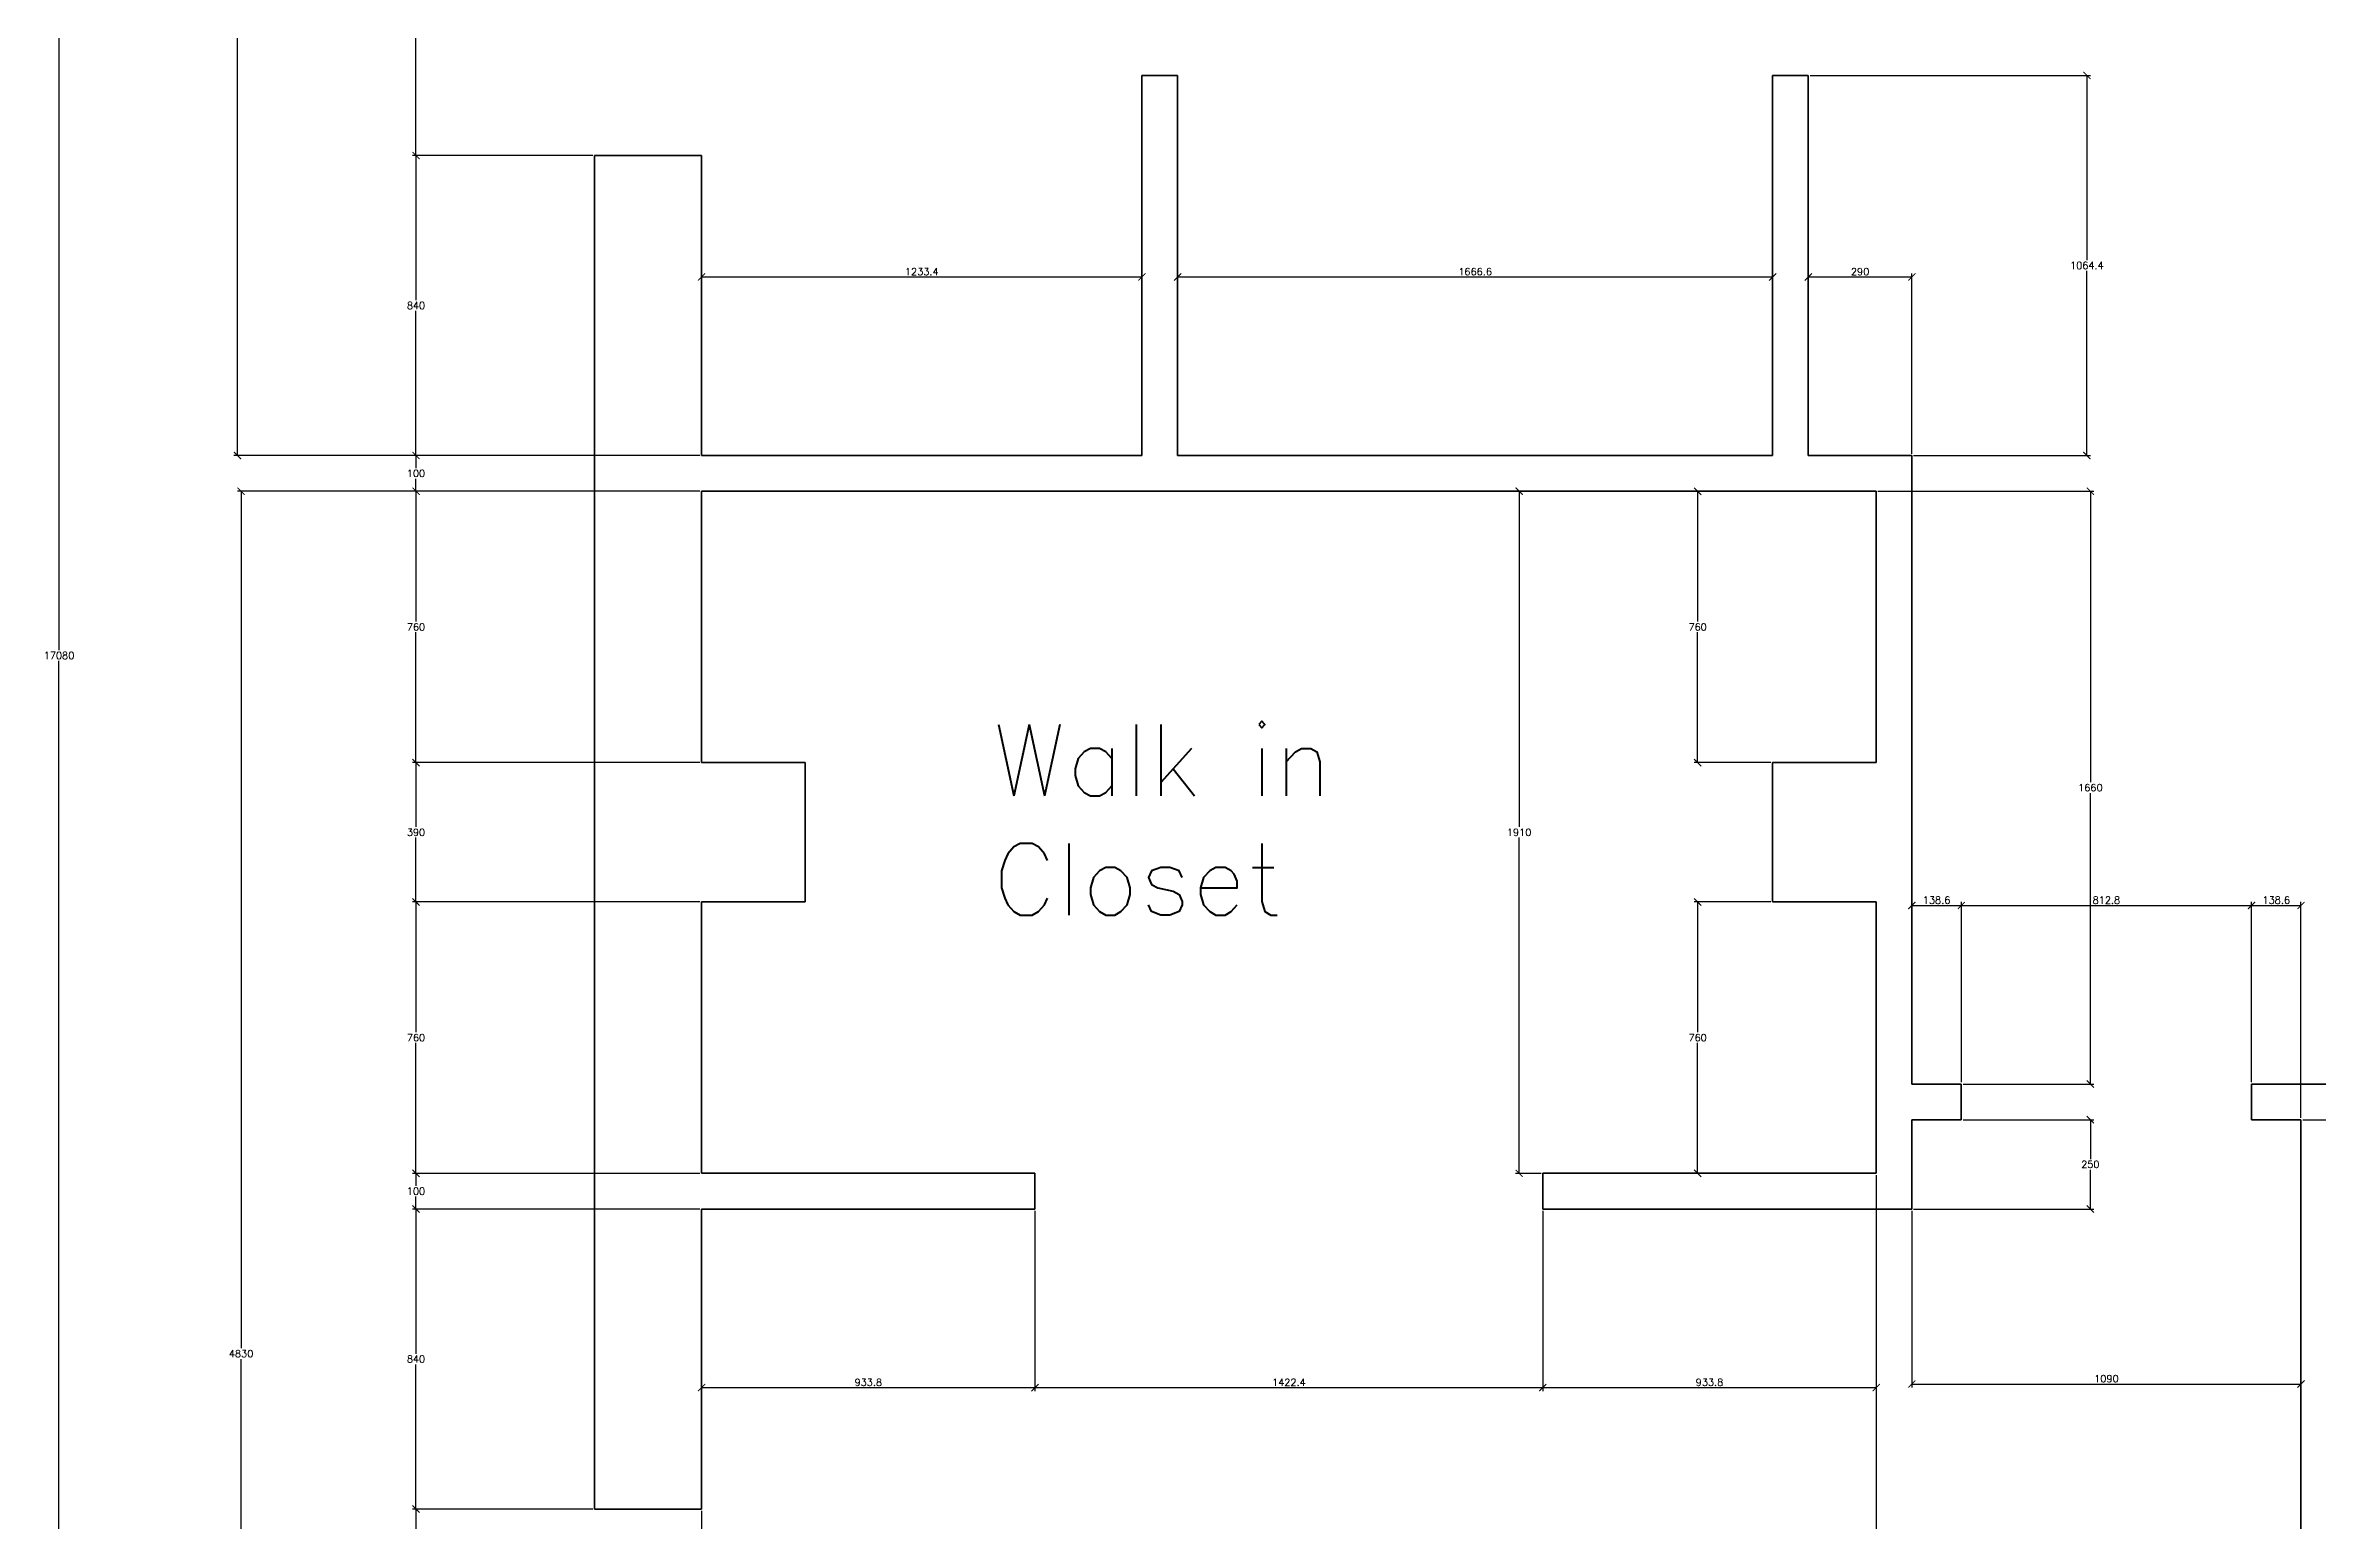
# Model space of a CAD drawing. Header units: millimetres. Extents: x -13274 to 77127, y -114744 to 1151.
# Drawn here: x 56877 to 63244, y -107318 to -103185 of the extents above; entities that cross this region are included whole.
import ezdxf

# ---------------------------------------------------------------- set-up
doc = ezdxf.new("R2010")
doc.units = ezdxf.units.MM
doc.header["$LTSCALE"] = 5
doc.layers.add('Dimension', color=1, linetype='Continuous')
doc.layers.add('text', color=1, linetype='Continuous')
doc.layers.add('Wall', color=7, linetype='Continuous', lineweight=35)
doc.styles.add('Roman', font='romans')
doc.styles.get("Standard").update_dxf_attribs({"font": 'simplex.shx'})
doc.dimstyles.new('Kevin ISO-25', dxfattribs={"dimscale": 8, "dimtxt": 2.5, "dimasz": 2.5, "dimexe": 1.25, "dimexo": 0.625, "dimtad": 1, "dimtih": 1, "dimtoh": 1, "dimdsep": 46, "dimtxsty": 'Standard', "dimblk": 'ARCHTICK', "dimcen": 2.5, "dimadec": 0, "dimazin": 0, "dimtfac": 1, "dimtix": 1, "dimtmove": 0, "dimatfit": 3, "dimfxl": 1, "dimarcsym": 0})

# ---------------------------------------------------------------- blocks, each defined once
blk = doc.blocks.new('_ArchTick')
at = {"color": 0, "linetype": 'ByBlock', "const_width": 0.15}
blk.add_lwpolyline([(-0.5, -0.5), (0.5, 0.5)], dxfattribs=at)
blk = doc.blocks.new('*D56')
at = {"layer": 'Defpoints', "color": 0, "transparency": 16777216}
for p in [(58715.2, -96352.8), (56915.2, -113432.8), (58715.2, -113432.8)]:
    blk.add_point(p, dxfattribs=at)
at = {"layer": 'Dimension', "color": 0, "lineweight": -2, "transparency": 16777216}
for p, q in [((58710.2, -96352.8), (56905.2, -96352.8)), ((56915.2, -96352.8), (56915.2, -104877.8)), ((56915.2, -113432.8), (56915.2, -104907.8)), ((58710.2, -113432.8), (56905.2, -113432.8))]:
    blk.add_line(p, q, dxfattribs=at)
at = {"layer": 'Dimension', "color": 0, "lineweight": -2, "transparency": 16777216, "xscale": 20, "yscale": 20, "zscale": 20}
for p, rotation in [((56915.2, -96352.8), 90), ((56915.2, -113432.8), 270)]:
    blk.add_blockref('_ArchTick', p, dxfattribs=dict(at, rotation=rotation))
at = {"layer": 'Dimension', "color": 0, "transparency": 16777216, "insert": (56915.2, -104892.8), "char_height": 20, "attachment_point": 5}
blk.add_mtext('17080', dxfattribs=at)
blk = doc.blocks.new('*D63')
at = {"layer": 'Defpoints', "color": 0, "transparency": 16777216}
for p in [(58415.2, -101692.8), (57915.2, -103492.8), (58415.2, -103492.8)]:
    blk.add_point(p, dxfattribs=at)
at = {"layer": 'Dimension', "color": 0, "lineweight": -2, "transparency": 16777216}
for p, q in [((58410.2, -101692.8), (57905.2, -101692.8)), ((57915.2, -101692.8), (57915.2, -102577.8)), ((57915.2, -103492.8), (57915.2, -102607.8)), ((58410.2, -103492.8), (57905.2, -103492.8))]:
    blk.add_line(p, q, dxfattribs=at)
at = {"layer": 'Dimension', "color": 0, "lineweight": -2, "transparency": 16777216, "xscale": 20, "yscale": 20, "zscale": 20}
for p, rotation in [((57915.2, -101692.8), 90), ((57915.2, -103492.8), 270)]:
    blk.add_blockref('_ArchTick', p, dxfattribs=dict(at, rotation=rotation))
at = {"layer": 'Dimension', "color": 0, "transparency": 16777216, "insert": (57915.2, -102592.8), "char_height": 20, "attachment_point": 5}
blk.add_mtext('1800', dxfattribs=at)
blk = doc.blocks.new('*D64')
at = {"layer": 'Defpoints', "color": 0, "transparency": 16777216}
for p in [(58415.2, -103492.8), (57915.2, -104332.8), (58715.2, -104332.8)]:
    blk.add_point(p, dxfattribs=at)
at = {"layer": 'Dimension', "color": 0, "lineweight": -2, "transparency": 16777216}
for p, q in [((58410.2, -103492.8), (57905.2, -103492.8)), ((57915.2, -103492.8), (57915.2, -103897.8)), ((57915.2, -104332.8), (57915.2, -103927.8)), ((58710.2, -104332.8), (57905.2, -104332.8))]:
    blk.add_line(p, q, dxfattribs=at)
at = {"layer": 'Dimension', "color": 0, "lineweight": -2, "transparency": 16777216, "xscale": 20, "yscale": 20, "zscale": 20}
for p, rotation in [((57915.2, -103492.8), 90), ((57915.2, -104332.8), 270)]:
    blk.add_blockref('_ArchTick', p, dxfattribs=dict(at, rotation=rotation))
at = {"layer": 'Dimension', "color": 0, "transparency": 16777216, "insert": (57915.2, -103912.8), "char_height": 20, "attachment_point": 5}
blk.add_mtext('840', dxfattribs=at)
blk = doc.blocks.new('*D65')
at = {"layer": 'Defpoints', "color": 0, "transparency": 16777216}
for p in [(58715.2, -104332.8), (57915.2, -104432.8), (58715.2, -104432.8)]:
    blk.add_point(p, dxfattribs=at)
at = {"layer": 'Dimension', "color": 0, "lineweight": -2, "transparency": 16777216}
for p, q in [((58710.2, -104332.8), (57905.2, -104332.8)), ((57915.2, -104332.8), (57915.2, -104367.8)), ((57915.2, -104432.8), (57915.2, -104397.8)), ((58710.2, -104432.8), (57905.2, -104432.8))]:
    blk.add_line(p, q, dxfattribs=at)
at = {"layer": 'Dimension', "color": 0, "lineweight": -2, "transparency": 16777216, "xscale": 20, "yscale": 20, "zscale": 20}
for p, rotation in [((57915.2, -104332.8), 90), ((57915.2, -104432.8), 270)]:
    blk.add_blockref('_ArchTick', p, dxfattribs=dict(at, rotation=rotation))
at = {"layer": 'Dimension', "color": 0, "transparency": 16777216, "insert": (57915.2, -104382.8), "char_height": 20, "attachment_point": 5}
blk.add_mtext('100', dxfattribs=at)
blk = doc.blocks.new('*D66')
at = {"layer": 'Defpoints', "color": 0, "transparency": 16777216}
for p in [(58715.2, -104432.8), (57915.2, -105192.8), (58715.2, -105192.8)]:
    blk.add_point(p, dxfattribs=at)
at = {"layer": 'Dimension', "color": 0, "lineweight": -2, "transparency": 16777216}
for p, q in [((58710.2, -104432.8), (57905.2, -104432.8)), ((57915.2, -104432.8), (57915.2, -104797.8)), ((57915.2, -105192.8), (57915.2, -104827.8)), ((58710.2, -105192.8), (57905.2, -105192.8))]:
    blk.add_line(p, q, dxfattribs=at)
at = {"layer": 'Dimension', "color": 0, "lineweight": -2, "transparency": 16777216, "xscale": 20, "yscale": 20, "zscale": 20}
for p, rotation in [((57915.2, -104432.8), 90), ((57915.2, -105192.8), 270)]:
    blk.add_blockref('_ArchTick', p, dxfattribs=dict(at, rotation=rotation))
at = {"layer": 'Dimension', "color": 0, "transparency": 16777216, "insert": (57915.2, -104812.8), "char_height": 20, "attachment_point": 5}
blk.add_mtext('760', dxfattribs=at)
blk = doc.blocks.new('*D67')
at = {"layer": 'Defpoints', "color": 0, "transparency": 16777216}
for p in [(58715.2, -105192.8), (57915.2, -105582.8), (58715.2, -105582.8)]:
    blk.add_point(p, dxfattribs=at)
at = {"layer": 'Dimension', "color": 0, "lineweight": -2, "transparency": 16777216}
for p, q in [((58710.2, -105192.8), (57905.2, -105192.8)), ((57915.2, -105192.8), (57915.2, -105372.8)), ((57915.2, -105582.8), (57915.2, -105402.8)), ((58710.2, -105582.8), (57905.2, -105582.8))]:
    blk.add_line(p, q, dxfattribs=at)
at = {"layer": 'Dimension', "color": 0, "lineweight": -2, "transparency": 16777216, "xscale": 20, "yscale": 20, "zscale": 20}
for p, rotation in [((57915.2, -105192.8), 90), ((57915.2, -105582.8), 270)]:
    blk.add_blockref('_ArchTick', p, dxfattribs=dict(at, rotation=rotation))
at = {"layer": 'Dimension', "color": 0, "transparency": 16777216, "insert": (57915.2, -105387.8), "char_height": 20, "attachment_point": 5}
blk.add_mtext('390', dxfattribs=at)
blk = doc.blocks.new('*D68')
at = {"layer": 'Defpoints', "color": 0, "transparency": 16777216}
for p in [(58715.2, -105582.8), (57915.2, -106342.8), (58715.2, -106342.8)]:
    blk.add_point(p, dxfattribs=at)
at = {"layer": 'Dimension', "color": 0, "lineweight": -2, "transparency": 16777216}
for p, q in [((58710.2, -105582.8), (57905.2, -105582.8)), ((57915.2, -105582.8), (57915.2, -105947.8)), ((57915.2, -106342.8), (57915.2, -105977.8)), ((58710.2, -106342.8), (57905.2, -106342.8))]:
    blk.add_line(p, q, dxfattribs=at)
at = {"layer": 'Dimension', "color": 0, "lineweight": -2, "transparency": 16777216, "xscale": 20, "yscale": 20, "zscale": 20}
for p, rotation in [((57915.2, -105582.8), 90), ((57915.2, -106342.8), 270)]:
    blk.add_blockref('_ArchTick', p, dxfattribs=dict(at, rotation=rotation))
at = {"layer": 'Dimension', "color": 0, "transparency": 16777216, "insert": (57915.2, -105962.8), "char_height": 20, "attachment_point": 5}
blk.add_mtext('760', dxfattribs=at)
blk = doc.blocks.new('*D69')
at = {"layer": 'Defpoints', "color": 0, "transparency": 16777216}
for p in [(58715.2, -106342.8), (57915.2, -106442.8), (58715.2, -106442.8)]:
    blk.add_point(p, dxfattribs=at)
at = {"layer": 'Dimension', "color": 0, "lineweight": -2, "transparency": 16777216}
for p, q in [((58710.2, -106342.8), (57905.2, -106342.8)), ((57915.2, -106342.8), (57915.2, -106377.8)), ((58710.2, -106442.8), (57905.2, -106442.8)), ((57915.2, -106442.8), (57915.2, -106407.8))]:
    blk.add_line(p, q, dxfattribs=at)
at = {"layer": 'Dimension', "color": 0, "lineweight": -2, "transparency": 16777216, "xscale": 20, "yscale": 20, "zscale": 20}
for p, rotation in [((57915.2, -106342.8), 90), ((57915.2, -106442.8), 270)]:
    blk.add_blockref('_ArchTick', p, dxfattribs=dict(at, rotation=rotation))
at = {"layer": 'Dimension', "color": 0, "transparency": 16777216, "insert": (57915.2, -106392.8), "char_height": 20, "attachment_point": 5}
blk.add_mtext('100', dxfattribs=at)
blk = doc.blocks.new('*D70')
at = {"layer": 'Defpoints', "color": 0, "transparency": 16777216}
for p in [(58715.2, -106442.8), (57915.2, -107282.8), (58415.2, -107282.8)]:
    blk.add_point(p, dxfattribs=at)
at = {"layer": 'Dimension', "color": 0, "lineweight": -2, "transparency": 16777216}
for p, q in [((58710.2, -106442.8), (57905.2, -106442.8)), ((57915.2, -106442.8), (57915.2, -106847.8)), ((57915.2, -107282.8), (57915.2, -106877.8)), ((58410.2, -107282.8), (57905.2, -107282.8))]:
    blk.add_line(p, q, dxfattribs=at)
at = {"layer": 'Dimension', "color": 0, "lineweight": -2, "transparency": 16777216, "xscale": 20, "yscale": 20, "zscale": 20}
for p, rotation in [((57915.2, -106442.8), 90), ((57915.2, -107282.8), 270)]:
    blk.add_blockref('_ArchTick', p, dxfattribs=dict(at, rotation=rotation))
at = {"layer": 'Dimension', "color": 0, "transparency": 16777216, "insert": (57915.2, -106862.8), "char_height": 20, "attachment_point": 5}
blk.add_mtext('840', dxfattribs=at)
blk = doc.blocks.new('*D71')
at = {"layer": 'Defpoints', "color": 0, "transparency": 16777216}
for p in [(58415.2, -107282.8), (57915.2, -109082.8), (58415.2, -109082.8)]:
    blk.add_point(p, dxfattribs=at)
at = {"layer": 'Dimension', "color": 0, "lineweight": -2, "transparency": 16777216}
for p, q in [((58410.2, -107282.8), (57905.2, -107282.8)), ((57915.2, -107282.8), (57915.2, -108167.8)), ((57915.2, -109082.8), (57915.2, -108197.8)), ((58410.2, -109082.8), (57905.2, -109082.8))]:
    blk.add_line(p, q, dxfattribs=at)
at = {"layer": 'Dimension', "color": 0, "lineweight": -2, "transparency": 16777216, "xscale": 20, "yscale": 20, "zscale": 20}
for p, rotation in [((57915.2, -107282.8), 90), ((57915.2, -109082.8), 270)]:
    blk.add_blockref('_ArchTick', p, dxfattribs=dict(at, rotation=rotation))
at = {"layer": 'Dimension', "color": 0, "transparency": 16777216, "insert": (57915.2, -108182.8), "char_height": 20, "attachment_point": 5}
blk.add_mtext('1800', dxfattribs=at)
blk = doc.blocks.new('*D79')
at = {"layer": 'Defpoints', "color": 0, "transparency": 16777216}
for p in [(58715.2, -100852.8), (57415.3, -104332.8), (58715.2, -104332.8)]:
    blk.add_point(p, dxfattribs=at)
at = {"layer": 'Dimension', "color": 0, "lineweight": -2, "transparency": 16777216}
for p, q in [((58710.2, -100852.8), (57405.3, -100852.8)), ((57415.3, -100852.8), (57415.3, -102577.8)), ((57415.3, -104332.8), (57415.3, -102607.8)), ((58710.2, -104332.8), (57405.3, -104332.8))]:
    blk.add_line(p, q, dxfattribs=at)
at = {"layer": 'Dimension', "color": 0, "lineweight": -2, "transparency": 16777216, "xscale": 20, "yscale": 20, "zscale": 20}
for p, rotation in [((57415.3, -100852.8), 90), ((57415.3, -104332.8), 270)]:
    blk.add_blockref('_ArchTick', p, dxfattribs=dict(at, rotation=rotation))
at = {"layer": 'Dimension', "color": 0, "transparency": 16777216, "insert": (57415.3, -102592.8), "char_height": 20, "attachment_point": 5}
blk.add_mtext('3480', dxfattribs=at)
blk = doc.blocks.new('*D80')
at = {"layer": 'Defpoints', "color": 0, "transparency": 16777216}
for p in [(58715.2, -104432.8), (57425.3, -109262.8), (58715.2, -109262.8)]:
    blk.add_point(p, dxfattribs=at)
at = {"layer": 'Dimension', "color": 0, "lineweight": -2, "transparency": 16777216}
for p, q in [((58710.2, -104432.8), (57415.3, -104432.8)), ((57425.3, -104432.8), (57425.3, -106832.8)), ((57425.3, -109262.8), (57425.3, -106862.8)), ((58710.2, -109262.8), (57415.3, -109262.8))]:
    blk.add_line(p, q, dxfattribs=at)
at = {"layer": 'Dimension', "color": 0, "lineweight": -2, "transparency": 16777216, "xscale": 20, "yscale": 20, "zscale": 20}
for p, rotation in [((57425.3, -104432.8), 90), ((57425.3, -109262.8), 270)]:
    blk.add_blockref('_ArchTick', p, dxfattribs=dict(at, rotation=rotation))
at = {"layer": 'Dimension', "color": 0, "transparency": 16777216, "insert": (57425.3, -106847.8), "char_height": 20, "attachment_point": 5}
blk.add_mtext('4830', dxfattribs=at)
blk = doc.blocks.new('*D117')
at = {"layer": 'Defpoints', "color": 0, "transparency": 16777216}
for p in [(58715.2, -106442.8), (59649, -106442.8), (59649, -106942.8)]:
    blk.add_point(p, dxfattribs=at)
at = {"layer": 'Dimension', "color": 0, "lineweight": -2, "transparency": 16777216}
for p, q in [((59649, -106447.8), (59649, -106952.8)), ((58715.2, -106942.8), (59649, -106942.8))]:
    blk.add_line(p, q, dxfattribs=at)
at = {"layer": 'Dimension', "color": 0, "lineweight": -2, "transparency": 16777216, "xscale": 20, "yscale": 20, "zscale": 20, "rotation": 180}
blk.add_blockref('_ArchTick', (58715.2, -106942.8), dxfattribs=at)
at = {"layer": 'Dimension', "color": 0, "lineweight": -2, "transparency": 16777216, "xscale": 20, "yscale": 20, "zscale": 20}
blk.add_blockref('_ArchTick', (59649, -106942.8), dxfattribs=at)
at = {"layer": 'Dimension', "color": 0, "transparency": 16777216, "insert": (59182.1, -106927.8), "char_height": 20, "attachment_point": 5}
blk.add_mtext('933.8', dxfattribs=at)
blk = doc.blocks.new('*D118')
at = {"layer": 'Defpoints', "color": 0, "transparency": 16777216}
for p in [(59649, -106442.8), (61071.4, -106442.8), (61071.4, -106942.8)]:
    blk.add_point(p, dxfattribs=at)
at = {"layer": 'Dimension', "color": 0, "lineweight": -2, "transparency": 16777216}
for p, q in [((59649, -106447.8), (59649, -106952.8)), ((61071.4, -106447.8), (61071.4, -106952.8)), ((59649, -106942.8), (61071.4, -106942.8))]:
    blk.add_line(p, q, dxfattribs=at)
at = {"layer": 'Dimension', "color": 0, "lineweight": -2, "transparency": 16777216, "xscale": 20, "yscale": 20, "zscale": 20, "rotation": 180}
blk.add_blockref('_ArchTick', (59649, -106942.8), dxfattribs=at)
at = {"layer": 'Dimension', "color": 0, "lineweight": -2, "transparency": 16777216, "xscale": 20, "yscale": 20, "zscale": 20}
blk.add_blockref('_ArchTick', (61071.4, -106942.8), dxfattribs=at)
at = {"layer": 'Dimension', "color": 0, "transparency": 16777216, "insert": (60360.2, -106927.8), "char_height": 20, "attachment_point": 5}
blk.add_mtext('1422.4', dxfattribs=at)
blk = doc.blocks.new('*D119')
at = {"layer": 'Defpoints', "color": 0, "transparency": 16777216}
for p in [(62005.2, -106342.8), (61071.4, -106442.8), (62005.2, -106942.8)]:
    blk.add_point(p, dxfattribs=at)
at = {"layer": 'Dimension', "color": 0, "lineweight": -2, "transparency": 16777216}
for p, q in [((62005.2, -106347.8), (62005.2, -106952.8)), ((61071.4, -106447.8), (61071.4, -106952.8)), ((61071.4, -106942.8), (62005.2, -106942.8))]:
    blk.add_line(p, q, dxfattribs=at)
at = {"layer": 'Dimension', "color": 0, "lineweight": -2, "transparency": 16777216, "xscale": 20, "yscale": 20, "zscale": 20, "rotation": 180}
blk.add_blockref('_ArchTick', (61071.4, -106942.8), dxfattribs=at)
at = {"layer": 'Dimension', "color": 0, "lineweight": -2, "transparency": 16777216, "xscale": 20, "yscale": 20, "zscale": 20}
blk.add_blockref('_ArchTick', (62005.2, -106942.8), dxfattribs=at)
at = {"layer": 'Dimension', "color": 0, "transparency": 16777216, "insert": (61538.3, -106927.8), "char_height": 20, "attachment_point": 5}
blk.add_mtext('933.8', dxfattribs=at)
blk = doc.blocks.new('*D120')
at = {"layer": 'Defpoints', "color": 0, "transparency": 16777216}
for p in [(62005.2, -106342.8), (58715.2, -107282.8), (58715.2, -107442.8)]:
    blk.add_point(p, dxfattribs=at)
at = {"layer": 'Dimension', "color": 0, "lineweight": -2, "transparency": 16777216}
for p, q in [((62005.2, -106347.8), (62005.2, -107452.8)), ((58715.2, -107287.8), (58715.2, -107452.8)), ((62005.2, -107442.8), (58715.2, -107442.8))]:
    blk.add_line(p, q, dxfattribs=at)
at = {"layer": 'Dimension', "color": 0, "lineweight": -2, "transparency": 16777216, "xscale": 20, "yscale": 20, "zscale": 20, "rotation": 180}
blk.add_blockref('_ArchTick', (58715.2, -107442.8), dxfattribs=at)
at = {"layer": 'Dimension', "color": 0, "lineweight": -2, "transparency": 16777216, "xscale": 20, "yscale": 20, "zscale": 20}
blk.add_blockref('_ArchTick', (62005.2, -107442.8), dxfattribs=at)
at = {"layer": 'Dimension', "color": 0, "transparency": 16777216, "insert": (60360.2, -107427.8), "char_height": 20, "attachment_point": 5}
blk.add_mtext('3290', dxfattribs=at)
blk = doc.blocks.new('*D122')
at = {"layer": 'Defpoints', "color": 0, "transparency": 16777216}
for p in [(63195.2, -106192.8), (63295.2, -107252.8), (63785.2, -107252.8)]:
    blk.add_point(p, dxfattribs=at)
at = {"layer": 'Dimension', "color": 0, "lineweight": -2, "transparency": 16777216}
for p, q in [((63200.2, -106192.8), (63795.2, -106192.8)), ((63785.2, -106192.8), (63785.2, -106707.8)), ((63785.2, -107252.8), (63785.2, -106737.8))]:
    blk.add_line(p, q, dxfattribs=at)
at = {"layer": 'Dimension', "color": 0, "lineweight": -2, "transparency": 16777216, "xscale": 20, "yscale": 20, "zscale": 20}
for p, rotation in [((63785.2, -106192.8), 90), ((63785.2, -107252.8), 270)]:
    blk.add_blockref('_ArchTick', p, dxfattribs=dict(at, rotation=rotation))
at = {"layer": 'Dimension', "color": 0, "transparency": 16777216, "insert": (63785.2, -106722.8), "char_height": 20, "attachment_point": 5}
blk.add_mtext('1060', dxfattribs=at)
blk = doc.blocks.new('*D123')
at = {"layer": 'Defpoints', "color": 0, "transparency": 16777216}
for p in [(63195.2, -106192.8), (62105.2, -106442.8), (63195.2, -106932.8)]:
    blk.add_point(p, dxfattribs=at)
at = {"layer": 'Dimension', "color": 0, "lineweight": -2, "transparency": 16777216}
for p, q in [((62105.2, -106447.8), (62105.2, -106942.8)), ((62105.2, -106932.8), (63195.2, -106932.8))]:
    blk.add_line(p, q, dxfattribs=at)
at = {"layer": 'Dimension', "color": 0, "lineweight": -2, "transparency": 16777216, "xscale": 20, "yscale": 20, "zscale": 20, "rotation": 180}
blk.add_blockref('_ArchTick', (62105.2, -106932.8), dxfattribs=at)
at = {"layer": 'Dimension', "color": 0, "lineweight": -2, "transparency": 16777216, "xscale": 20, "yscale": 20, "zscale": 20}
blk.add_blockref('_ArchTick', (63195.2, -106932.8), dxfattribs=at)
at = {"layer": 'Dimension', "color": 0, "transparency": 16777216, "insert": (62650.2, -106917.8), "char_height": 20, "attachment_point": 5}
blk.add_mtext('1090', dxfattribs=at)
blk = doc.blocks.new('*D124')
at = {"layer": 'Defpoints', "color": 0, "transparency": 16777216}
for p in [(59948.6, -103832.8), (58715.2, -104332.8), (59948.6, -104332.8)]:
    blk.add_point(p, dxfattribs=at)
at = {"layer": 'Dimension', "color": 0, "lineweight": -2, "transparency": 16777216}
blk.add_line((58715.2, -103832.8), (59948.6, -103832.8), dxfattribs=at)
at = {"layer": 'Dimension', "color": 0, "lineweight": -2, "transparency": 16777216, "xscale": 20, "yscale": 20, "zscale": 20, "rotation": 180}
blk.add_blockref('_ArchTick', (58715.2, -103832.8), dxfattribs=at)
at = {"layer": 'Dimension', "color": 0, "lineweight": -2, "transparency": 16777216, "xscale": 20, "yscale": 20, "zscale": 20}
blk.add_blockref('_ArchTick', (59948.6, -103832.8), dxfattribs=at)
at = {"layer": 'Dimension', "color": 0, "transparency": 16777216, "insert": (59331.9, -103817.8), "char_height": 20, "attachment_point": 5}
blk.add_mtext('1233.4', dxfattribs=at)
blk = doc.blocks.new('*D125')
at = {"layer": 'Defpoints', "color": 0, "transparency": 16777216}
for p in [(61715.2, -103832.8), (60048.6, -104332.8), (61715.2, -104332.8)]:
    blk.add_point(p, dxfattribs=at)
at = {"layer": 'Dimension', "color": 0, "lineweight": -2, "transparency": 16777216}
blk.add_line((60048.6, -103832.8), (61715.2, -103832.8), dxfattribs=at)
at = {"layer": 'Dimension', "color": 0, "lineweight": -2, "transparency": 16777216, "xscale": 20, "yscale": 20, "zscale": 20, "rotation": 180}
blk.add_blockref('_ArchTick', (60048.6, -103832.8), dxfattribs=at)
at = {"layer": 'Dimension', "color": 0, "lineweight": -2, "transparency": 16777216, "xscale": 20, "yscale": 20, "zscale": 20}
blk.add_blockref('_ArchTick', (61715.2, -103832.8), dxfattribs=at)
at = {"layer": 'Dimension', "color": 0, "transparency": 16777216, "insert": (60881.9, -103817.8), "char_height": 20, "attachment_point": 5}
blk.add_mtext('1666.6', dxfattribs=at)
blk = doc.blocks.new('*D141')
at = {"layer": 'Defpoints', "color": 0, "transparency": 16777216}
for p in [(62105.2, -103832.8), (61815.2, -104332.8), (62105.2, -104332.8)]:
    blk.add_point(p, dxfattribs=at)
at = {"layer": 'Dimension', "color": 0, "lineweight": -2, "transparency": 16777216}
for p, q in [((61815.2, -103832.8), (62105.2, -103832.8)), ((62105.2, -104327.8), (62105.2, -103822.8))]:
    blk.add_line(p, q, dxfattribs=at)
at = {"layer": 'Dimension', "color": 0, "lineweight": -2, "transparency": 16777216, "xscale": 20, "yscale": 20, "zscale": 20, "rotation": 180}
blk.add_blockref('_ArchTick', (61815.2, -103832.8), dxfattribs=at)
at = {"layer": 'Dimension', "color": 0, "lineweight": -2, "transparency": 16777216, "xscale": 20, "yscale": 20, "zscale": 20}
blk.add_blockref('_ArchTick', (62105.2, -103832.8), dxfattribs=at)
at = {"layer": 'Dimension', "color": 0, "transparency": 16777216, "insert": (61960.2, -103817.8), "char_height": 20, "attachment_point": 5}
blk.add_mtext('290', dxfattribs=at)
blk = doc.blocks.new('*D142')
at = {"layer": 'Defpoints', "color": 0, "transparency": 16777216}
for p in [(61815.2, -103268.4), (62105.2, -104332.8), (62595.3, -104332.8)]:
    blk.add_point(p, dxfattribs=at)
at = {"layer": 'Dimension', "color": 0, "lineweight": -2, "transparency": 16777216}
for p, q in [((61820.2, -103268.4), (62605.3, -103268.4)), ((62595.3, -103268.4), (62595.3, -103785.6)), ((62595.3, -104332.8), (62595.3, -103815.6)), ((62110.2, -104332.8), (62605.3, -104332.8))]:
    blk.add_line(p, q, dxfattribs=at)
at = {"layer": 'Dimension', "color": 0, "lineweight": -2, "transparency": 16777216, "xscale": 20, "yscale": 20, "zscale": 20}
for p, rotation in [((62595.3, -103268.4), 90), ((62595.3, -104332.8), 270)]:
    blk.add_blockref('_ArchTick', p, dxfattribs=dict(at, rotation=rotation))
at = {"layer": 'Dimension', "color": 0, "transparency": 16777216, "insert": (62595.3, -103800.6), "char_height": 20, "attachment_point": 5}
blk.add_mtext('1064.4', dxfattribs=at)
blk = doc.blocks.new('*D143')
at = {"layer": 'Defpoints', "color": 0, "transparency": 16777216}
for p in [(62005.2, -104432.8), (61005.2, -106342.8), (61071.4, -106342.8)]:
    blk.add_point(p, dxfattribs=at)
at = {"layer": 'Dimension', "color": 0, "lineweight": -2, "transparency": 16777216}
for p, q in [((61005.2, -104432.8), (61005.2, -105372.8)), ((61005.2, -106342.8), (61005.2, -105402.8)), ((61066.4, -106342.8), (60995.2, -106342.8))]:
    blk.add_line(p, q, dxfattribs=at)
at = {"layer": 'Dimension', "color": 0, "lineweight": -2, "transparency": 16777216, "xscale": 20, "yscale": 20, "zscale": 20}
for p, rotation in [((61005.2, -104432.8), 90), ((61005.2, -106342.8), 270)]:
    blk.add_blockref('_ArchTick', p, dxfattribs=dict(at, rotation=rotation))
at = {"layer": 'Dimension', "color": 0, "transparency": 16777216, "insert": (61005.2, -105387.8), "char_height": 20, "attachment_point": 5}
blk.add_mtext('1910', dxfattribs=at)
blk = doc.blocks.new('*D144')
at = {"layer": 'Defpoints', "color": 0, "transparency": 16777216}
for p in [(61505.2, -104432.8), (61505.2, -104432.8), (61715.2, -105192.8)]:
    blk.add_point(p, dxfattribs=at)
at = {"layer": 'Dimension', "color": 0, "lineweight": -2, "transparency": 16777216}
for p, q in [((61505.2, -104432.8), (61505.2, -104797.8)), ((61510.2, -104432.8), (61515.2, -104432.8)), ((61505.2, -105192.8), (61505.2, -104827.8)), ((61710.2, -105192.8), (61495.2, -105192.8))]:
    blk.add_line(p, q, dxfattribs=at)
at = {"layer": 'Dimension', "color": 0, "lineweight": -2, "transparency": 16777216, "xscale": 20, "yscale": 20, "zscale": 20}
for p, rotation in [((61505.2, -104432.8), 90), ((61505.2, -105192.8), 270)]:
    blk.add_blockref('_ArchTick', p, dxfattribs=dict(at, rotation=rotation))
at = {"layer": 'Dimension', "color": 0, "transparency": 16777216, "insert": (61505.2, -104812.8), "char_height": 20, "attachment_point": 5}
blk.add_mtext('760', dxfattribs=at)
blk = doc.blocks.new('*D145')
at = {"layer": 'Defpoints', "color": 0, "transparency": 16777216}
for p in [(61505.2, -105582.8), (61715.2, -105582.8), (62005.2, -106342.8)]:
    blk.add_point(p, dxfattribs=at)
at = {"layer": 'Dimension', "color": 0, "lineweight": -2, "transparency": 16777216}
for p, q in [((61710.2, -105582.8), (61495.2, -105582.8)), ((61505.2, -105582.8), (61505.2, -105947.8)), ((61505.2, -106342.8), (61505.2, -105977.8))]:
    blk.add_line(p, q, dxfattribs=at)
at = {"layer": 'Dimension', "color": 0, "lineweight": -2, "transparency": 16777216, "xscale": 20, "yscale": 20, "zscale": 20}
for p, rotation in [((61505.2, -105582.8), 90), ((61505.2, -106342.8), 270)]:
    blk.add_blockref('_ArchTick', p, dxfattribs=dict(at, rotation=rotation))
at = {"layer": 'Dimension', "color": 0, "transparency": 16777216, "insert": (61505.2, -105962.8), "char_height": 20, "attachment_point": 5}
blk.add_mtext('760', dxfattribs=at)
blk = doc.blocks.new('*D146')
at = {"layer": 'Defpoints', "color": 0, "transparency": 16777216}
for p in [(62005.2, -104432.8), (62243.8, -106092.8), (62605.2, -106092.8)]:
    blk.add_point(p, dxfattribs=at)
at = {"layer": 'Dimension', "color": 0, "lineweight": -2, "transparency": 16777216}
for p, q in [((62010.2, -104432.8), (62615.2, -104432.8)), ((62605.2, -104432.8), (62605.2, -105247.8)), ((62605.2, -106092.8), (62605.2, -105277.8)), ((62248.8, -106092.8), (62615.2, -106092.8))]:
    blk.add_line(p, q, dxfattribs=at)
at = {"layer": 'Dimension', "color": 0, "lineweight": -2, "transparency": 16777216, "xscale": 20, "yscale": 20, "zscale": 20}
for p, rotation in [((62605.2, -104432.8), 90), ((62605.2, -106092.8), 270)]:
    blk.add_blockref('_ArchTick', p, dxfattribs=dict(at, rotation=rotation))
at = {"layer": 'Dimension', "color": 0, "transparency": 16777216, "insert": (62605.2, -105262.8), "char_height": 20, "attachment_point": 5}
blk.add_mtext('1660', dxfattribs=at)
blk = doc.blocks.new('*D147')
at = {"layer": 'Defpoints', "color": 0, "transparency": 16777216}
for p in [(62243.8, -106192.8), (62605.2, -106192.8), (62105.2, -106442.8)]:
    blk.add_point(p, dxfattribs=at)
at = {"layer": 'Dimension', "color": 0, "lineweight": -2, "transparency": 16777216}
for p, q in [((62248.8, -106192.8), (62615.2, -106192.8)), ((62605.2, -106192.8), (62605.2, -106302.8)), ((62605.2, -106442.8), (62605.2, -106332.8)), ((62110.2, -106442.8), (62615.2, -106442.8))]:
    blk.add_line(p, q, dxfattribs=at)
at = {"layer": 'Dimension', "color": 0, "lineweight": -2, "transparency": 16777216, "xscale": 20, "yscale": 20, "zscale": 20}
for p, rotation in [((62605.2, -106192.8), 90), ((62605.2, -106442.8), 270)]:
    blk.add_blockref('_ArchTick', p, dxfattribs=dict(at, rotation=rotation))
at = {"layer": 'Dimension', "color": 0, "transparency": 16777216, "insert": (62605.2, -106317.8), "char_height": 20, "attachment_point": 5}
blk.add_mtext('250', dxfattribs=at)
blk = doc.blocks.new('*D148')
at = {"layer": 'Defpoints', "color": 0, "transparency": 16777216}
for p in [(63195.2, -105592.8), (63056.6, -106092.8), (63195.2, -106192.8)]:
    blk.add_point(p, dxfattribs=at)
at = {"layer": 'Dimension', "color": 0, "lineweight": -2, "transparency": 16777216}
for p, q in [((63056.6, -106087.8), (63056.6, -105582.8)), ((63056.6, -105592.8), (63195.2, -105592.8)), ((63195.2, -106187.8), (63195.2, -105582.8))]:
    blk.add_line(p, q, dxfattribs=at)
at = {"layer": 'Dimension', "color": 0, "lineweight": -2, "transparency": 16777216, "xscale": 20, "yscale": 20, "zscale": 20, "rotation": 180}
blk.add_blockref('_ArchTick', (63056.6, -105592.8), dxfattribs=at)
at = {"layer": 'Dimension', "color": 0, "lineweight": -2, "transparency": 16777216, "xscale": 20, "yscale": 20, "zscale": 20}
blk.add_blockref('_ArchTick', (63195.2, -105592.8), dxfattribs=at)
at = {"layer": 'Dimension', "color": 0, "transparency": 16777216, "insert": (63125.9, -105577.8), "char_height": 20, "attachment_point": 5}
blk.add_mtext('138.6', dxfattribs=at)
blk = doc.blocks.new('*D149')
at = {"layer": 'Defpoints', "color": 0, "transparency": 16777216}
for p in [(63056.6, -105592.8), (62243.8, -106092.8), (63056.6, -106092.8)]:
    blk.add_point(p, dxfattribs=at)
at = {"layer": 'Dimension', "color": 0, "lineweight": -2, "transparency": 16777216}
for p, q in [((62243.8, -106087.8), (62243.8, -105582.8)), ((62243.8, -105592.8), (63056.6, -105592.8)), ((63056.6, -106087.8), (63056.6, -105582.8))]:
    blk.add_line(p, q, dxfattribs=at)
at = {"layer": 'Dimension', "color": 0, "lineweight": -2, "transparency": 16777216, "xscale": 20, "yscale": 20, "zscale": 20, "rotation": 180}
blk.add_blockref('_ArchTick', (62243.8, -105592.8), dxfattribs=at)
at = {"layer": 'Dimension', "color": 0, "lineweight": -2, "transparency": 16777216, "xscale": 20, "yscale": 20, "zscale": 20}
blk.add_blockref('_ArchTick', (63056.6, -105592.8), dxfattribs=at)
at = {"layer": 'Dimension', "color": 0, "transparency": 16777216, "insert": (62650.2, -105577.8), "char_height": 20, "attachment_point": 5}
blk.add_mtext('812.8', dxfattribs=at)
blk = doc.blocks.new('*D150')
at = {"layer": 'Defpoints', "color": 0, "transparency": 16777216}
for p in [(62243.8, -105592.8), (62243.8, -105592.8), (62105.2, -106092.8)]:
    blk.add_point(p, dxfattribs=at)
at = {"layer": 'Dimension', "color": 0, "lineweight": -2, "transparency": 16777216}
for p, q in [((62105.2, -105592.8), (62243.8, -105592.8)), ((62243.8, -105587.8), (62243.8, -105582.8))]:
    blk.add_line(p, q, dxfattribs=at)
at = {"layer": 'Dimension', "color": 0, "lineweight": -2, "transparency": 16777216, "xscale": 20, "yscale": 20, "zscale": 20, "rotation": 180}
blk.add_blockref('_ArchTick', (62105.2, -105592.8), dxfattribs=at)
at = {"layer": 'Dimension', "color": 0, "lineweight": -2, "transparency": 16777216, "xscale": 20, "yscale": 20, "zscale": 20}
blk.add_blockref('_ArchTick', (62243.8, -105592.8), dxfattribs=at)
at = {"layer": 'Dimension', "color": 0, "transparency": 16777216, "insert": (62174.5, -105577.8), "char_height": 20, "attachment_point": 5}
blk.add_mtext('138.6', dxfattribs=at)

msp = doc.modelspace()

# ---------------------------------------------------------------- linework, layer by layer
at = {"layer": 'Wall'}
for p, q in [((59948.56, -104332.77), (59948.56, -103268.37)), ((59948.56, -103268.37), (60048.56, -103268.37)), ((60048.56, -103268.37), (60048.56, -104332.77)), ((61715.16, -104332.77), (61715.16, -103268.37)), ((61715.16, -103268.37), (61815.16, -103268.37)), ((61815.16, -104332.77), (61815.16, -103268.37)), ((58715.16, -103492.77), (58415.16, -103492.77)), ((58415.16, -103492.77), (58415.16, -107282.77)), ((58715.16, -104332.77), (58715.16, -103492.77)), ((58715.16, -104332.77), (59948.56, -104332.77)), ((60048.56, -104332.77), (61715.16, -104332.77)), ((61815.16, -104332.77), (62105.16, -104332.77)), ((62105.16, -106092.77), (62105.16, -104332.77)), ((58715.16, -105192.77), (58715.16, -104432.77)), ((58715.16, -104432.77), (62005.16, -104432.77)), ((62005.16, -105192.77), (62005.16, -104432.77)), ((59005.16, -105192.77), (58715.16, -105192.77)), ((59005.16, -105192.77), (59005.16, -105582.77)), ((61715.16, -105192.77), (61715.16, -105582.77)), ((61715.16, -105192.77), (62005.16, -105192.77)), ((58715.16, -106342.77), (58715.16, -105582.77)), ((58715.16, -105582.77), (59005.16, -105582.77)), ((61715.16, -105582.77), (62005.16, -105582.77)), ((62005.16, -106342.77), (62005.16, -105582.77)), ((62105.16, -106092.77), (62243.76, -106092.77)), ((62243.76, -106192.77), (62243.76, -106092.77)), ((63056.56, -106092.77), (63295.16, -106092.77)), ((63056.56, -106092.77), (63056.56, -106192.77)), ((62105.16, -106192.77), (62243.76, -106192.77)), ((62105.16, -106442.77), (62105.16, -106192.77)), ((63056.56, -106192.77), (63195.16, -106192.77)), ((63195.16, -106192.77), (63195.16, -109262.77)), ((58715.16, -106342.77), (59648.96, -106342.77)), ((59648.96, -106342.77), (59648.96, -106442.77)), ((61071.36, -106342.77), (62005.16, -106342.77)), ((61071.36, -106342.77), (61071.36, -106442.77)), ((58715.16, -107282.77), (58715.16, -106442.77)), ((58715.16, -106442.77), (59648.96, -106442.77)), ((61071.36, -106442.77), (62105.16, -106442.77)), ((58415.16, -107282.77), (58715.16, -107282.77))]:
    msp.add_line(p, q, dxfattribs=at)

# ---------------------------------------------------------------- texts
at = {"layer": 'text', "insert": (59529.922, -105086.047), "char_height": 300, "attachment_point": 1, "style": 'Roman'}
msp.add_mtext_dynamic_manual_height_columns('{\\H0.66667x;Walk in \\PCloset}  ', width=1616.9876, gutter_width=50, heights=[0], dxfattribs=at)

# ---------------------------------------------------------------- dimensions: what is measured, and where the dimension line sits
at = {"layer": 'Dimension', "color": 1}
for base, p1, p2, picture, middle in [((56915.16, -113432.77), (58715.16, -96352.77), (58715.16, -113432.77), '*D56', (56915.16, -104892.77)), ((57415.271, -104332.77), (58715.16, -100852.77), (58715.16, -104332.77), '*D79', (57415.271, -102592.77)), ((57915.16, -103492.77), (58415.16, -101692.77), (58415.16, -103492.77), '*D63', (57915.16, -102592.77)), ((62595.305, -104332.77), (61815.16, -103268.37), (62105.16, -104332.77), '*D142', (62595.305, -103800.57)), ((57915.16, -104332.77), (58415.16, -103492.77), (58715.16, -104332.77), '*D64', (57915.16, -103912.77)), ((57915.16, -104432.77), (58715.16, -104332.77), (58715.16, -104432.77), '*D65', (57915.16, -104382.77)), ((57425.271, -109262.77), (58715.16, -104432.77), (58715.16, -109262.77), '*D80', (57425.271, -106847.77)), ((57915.16, -105192.77), (58715.16, -104432.77), (58715.16, -105192.77), '*D66', (57915.16, -104812.77)), ((61505.16, -104432.77), (61715.16, -105192.77), (61505.16, -104432.77), '*D144', (61505.16, -104812.77)), ((62605.16, -106092.77), (62005.16, -104432.77), (62243.76, -106092.77), '*D146', (62605.16, -105262.77)), ((57915.16, -105582.77), (58715.16, -105192.77), (58715.16, -105582.77), '*D67', (57915.16, -105387.77)), ((57915.16, -106342.77), (58715.16, -105582.77), (58715.16, -106342.77), '*D68', (57915.16, -105962.77)), ((62605.16, -106192.77), (62105.16, -106442.77), (62243.76, -106192.77), '*D147', (62605.16, -106317.77)), ((57915.16, -106442.77), (58715.16, -106342.77), (58715.16, -106442.77), '*D69', (57915.16, -106392.77)), ((57915.16, -107282.77), (58715.16, -106442.77), (58415.16, -107282.77), '*D70', (57915.16, -106862.77)), ((57915.16, -109082.77), (58415.16, -107282.77), (58415.16, -109082.77), '*D71', (57915.16, -108182.77))]:
    dim = msp.add_linear_dim(base=base, p1=p1, p2=p2, angle=90, dimstyle='Kevin ISO-25', dxfattribs=at)
    dim.commit()
    dim.dimension.update_dxf_attribs({"geometry": picture, "text_midpoint": middle})
for base, p1, p2, override, picture, middle in [((59948.56, -103832.77), (58715.16, -104332.77), (59948.56, -104332.77), {"dimse1": 1, "dimse2": 1}, '*D124', (59331.86, -103817.77)), ((61715.16, -103832.77), (60048.56, -104332.77), (61715.16, -104332.77), {"dimse1": 1, "dimse2": 1}, '*D125', (60881.86, -103817.77)), ((62105.16, -103832.77), (61815.16, -104332.77), (62105.16, -104332.77), {"dimse1": 1}, '*D141', (61960.16, -103817.77)), ((62243.76, -105592.77), (62105.16, -106092.77), (62243.76, -105592.77), {"dimse1": 1}, '*D150', (62174.46, -105577.77)), ((63195.16, -106932.77), (62105.16, -106442.77), (63195.16, -106192.77), {"dimse2": 1}, '*D123', (62650.16, -106917.77)), ((58715.16, -107442.77), (62005.16, -106342.77), (58715.16, -107282.77), {"dimse1": 0}, '*D120', (60360.16, -107427.77)), ((59648.96, -106942.77), (58715.16, -106442.77), (59648.96, -106442.77), {"dimse1": 1}, '*D117', (59182.06, -106927.77))]:
    dim = msp.add_linear_dim(base=base, p1=p1, p2=p2, dimstyle='Kevin ISO-25', override=override, dxfattribs=at)
    dim.commit()
    dim.dimension.update_dxf_attribs({"geometry": picture, "text_midpoint": middle})
for base, p1, p2, override, picture, middle in [((61005.16, -106342.77), (62005.16, -104432.77), (61071.36, -106342.77), {"dimse1": 1}, '*D143', (61005.16, -105387.77)), ((61505.16, -105582.77), (62005.16, -106342.77), (61715.16, -105582.77), {"dimse1": 1}, '*D145', (61505.16, -105962.77)), ((63785.16, -107252.77), (63195.16, -106192.77), (63295.16, -107252.77), {"dimse2": 1}, '*D122', (63785.16, -106722.77))]:
    dim = msp.add_linear_dim(base=base, p1=p1, p2=p2, angle=90, dimstyle='Kevin ISO-25', override=override, dxfattribs=at)
    dim.commit()
    dim.dimension.update_dxf_attribs({"geometry": picture, "text_midpoint": middle})
for base, p1, p2, picture, middle in [((63056.56, -105592.77), (62243.76, -106092.77), (63056.56, -106092.77), '*D149', (62650.16, -105577.77)), ((63195.16, -105592.77), (63056.56, -106092.77), (63195.16, -106192.77), '*D148', (63125.86, -105577.77)), ((62005.16, -106942.77), (61071.36, -106442.77), (62005.16, -106342.77), '*D119', (61538.26, -106927.77)), ((61071.36, -106942.77), (59648.96, -106442.77), (61071.36, -106442.77), '*D118', (60360.16, -106927.77))]:
    dim = msp.add_linear_dim(base=base, p1=p1, p2=p2, dimstyle='Kevin ISO-25', dxfattribs=at)
    dim.commit()
    dim.dimension.update_dxf_attribs({"geometry": picture, "text_midpoint": middle})

doc.saveas('drawing.dxf')
